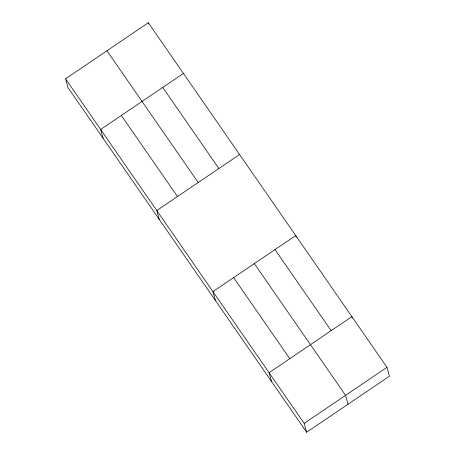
<?xml version="1.0" encoding="UTF-8"?>
<svg xmlns="http://www.w3.org/2000/svg" width="455" height="455" viewBox="0 0 455 455"><rect width="100%" height="100%" fill="white"/><g stroke="black" fill="none" stroke-linecap="round" stroke-linejoin="round"><path stroke-width="0.68" d="M65.56 78.8L148.341 22.75L386.966 367.327L389.44 376.2L306.659 432.25L68.034 87.673L65.56 78.8L304.179 423.377L306.659 432.25M183.433 73.426L100.652 129.476L103.126 138.348M239.58 154.501L156.799 210.551L159.273 219.424M304.179 423.377L386.966 367.327M162.736 87.434L218.883 168.515M275.03 249.59L331.177 330.666M106.948 50.778L198.187 182.523M254.334 263.604L345.572 395.355L348.052 404.222M121.349 115.462L177.49 196.537M233.637 277.613L289.784 358.694M352.255 318.017L351.874 316.652L269.087 372.708L271.567 381.574M296.108 236.941L295.727 235.576L212.946 291.627L215.42 300.499M148.341 22.75L148.722 24.115"/></g></svg>
